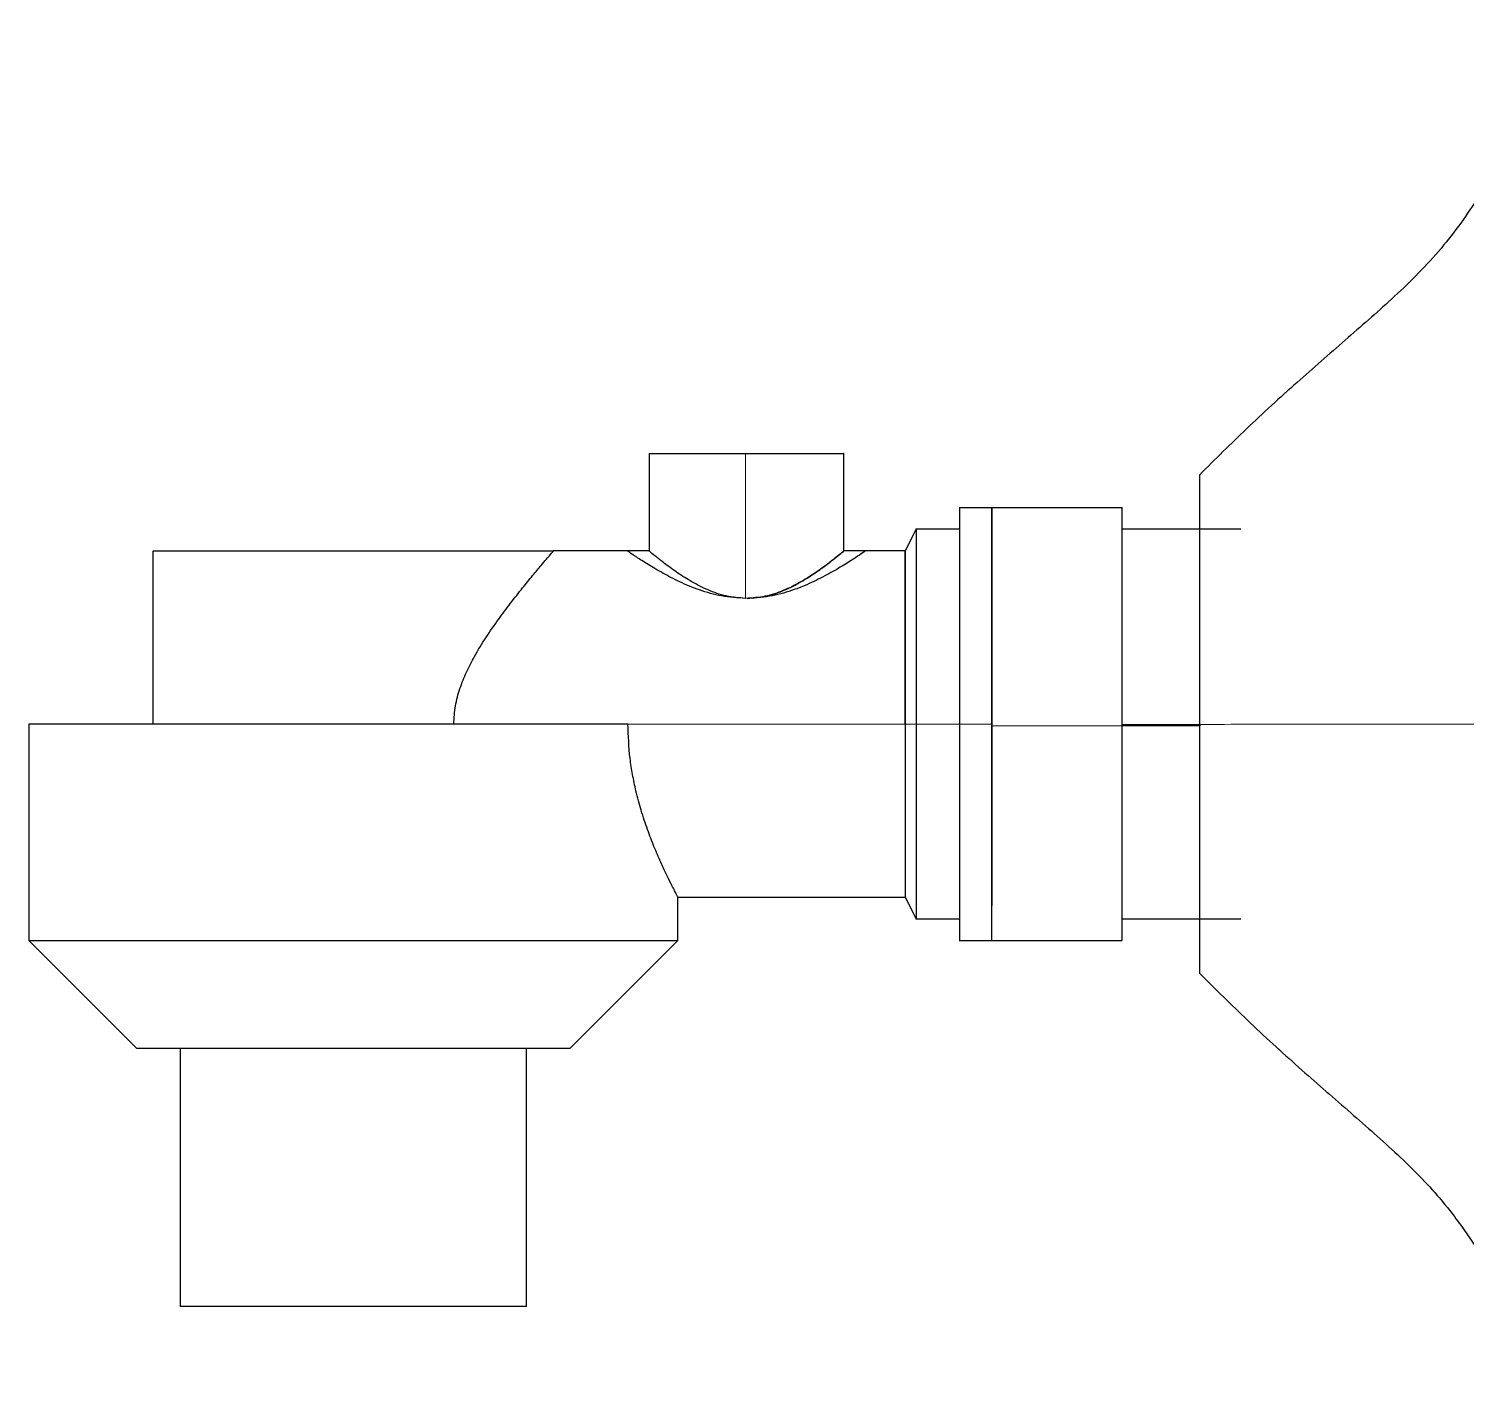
# Model space of a CAD drawing. Header units: millimetres. Extents: x 147 to 1155, y 137 to 770.
# Drawn here: x 814.1 to 946.9, y 611.9 to 736.8 of the extents above; entities that cross this region are included whole.
import ezdxf

# ---------------------------------------------------------------- set-up
doc = ezdxf.new("R2010")
doc.units = ezdxf.units.MM
doc.linetypes.add('SLD-Solid', pattern=[0])
doc.layers.add('CHEIA', color=7, linetype='Continuous')

msp = doc.modelspace()

# ---------------------------------------------------------------- linework, layer by layer
at = {"color": 8, "linetype": 'SLD-Solid', "lineweight": 18}
for p, q in [((880.344, 697.582), (880.344, 684.2)), ((869.469, 672.582), (895.091, 672.582)), ((895.091, 672.582), (896.091, 672.582)), ((896.091, 672.582), (900.091, 672.582)), ((900.091, 672.582), (903.091, 672.582)), ((915.12, 672.435), (903.091, 672.434))]:
    msp.add_line(p, q, dxfattribs=at)
msp.add_open_spline([(960.282, 672.59), (959.636, 672.59), (958.421, 672.59), (956.7, 672.59), (955.162, 672.59), (953.604, 672.589), (952.1, 672.589), (950.495, 672.589), (948.732, 672.588), (946.585, 672.588), (943.936, 672.587), (940.508, 672.587), (936.419, 672.586), (931.795, 672.585), (926.981, 672.588), (923.837, 672.548), (922.306, 672.528)], degree=3, knots=[0, 0, 0, 0, 0.0366036, 0.0687358, 0.0977221, 0.1257894, 0.1677111, 0.2214004, 0.2910673, 0.3627401, 0.4434384, 0.5329364, 0.6341783, 0.7501387, 0.8783071, 1, 1, 1, 1], dxfattribs=at)
at = {"layer": 'CHEIA', "color": 3}
for p, q in [((871.415, 697.587), (871.415, 688.582)), ((889.416, 688.575), (889.416, 697.587)), ((903.096, 692.582), (900.086, 692.582)), ((915.132, 692.582), (903.086, 692.582)), ((896.094, 690.587), (895.091, 688.582)), ((900.096, 690.582), (896.086, 690.582)), ((926.096, 690.582), (915.12, 690.582)), ((825.591, 672.582), (825.591, 688.582)), ((869.424, 688.582), (862.591, 688.582)), ((871.415, 688.582), (869.415, 688.582)), ((891.416, 688.582), (889.416, 688.582)), ((895.091, 688.582), (891.407, 688.582)), ((814.091, 672.582), (814.091, 652.582)), ((874.091, 656.582), (895.091, 656.582)), ((874.091, 652.582), (874.091, 656.582)), ((895.091, 656.582), (896.094, 654.577)), ((896.086, 654.582), (900.096, 654.582)), ((915.12, 654.582), (926.096, 654.582)), ((814.091, 652.582), (824.091, 642.582)), ((864.091, 642.582), (874.091, 652.582)), ((900.086, 652.582), (903.096, 652.582)), ((903.086, 652.582), (915.132, 652.582)), ((828.091, 642.582), (828.091, 618.744)), ((860.091, 618.744), (860.091, 642.582))]:
    msp.add_line(p, q, dxfattribs=at)
for points, knots in [([(1002.05, 736.849), (1002.031, 736.848), (1000.672, 736.784), (997.948, 736.484), (993.749, 736.02), (989.133, 735.369), (983.909, 734.544), (978.187, 733.585), (972.501, 732.629), (967.486, 731.837), (963.47, 731.33), (960.009, 730.99), (957.339, 730.807), (955.234, 730.269), (953.564, 729.386), (951.872, 727.473), (950.027, 724.513), (947.673, 720.572), (944.443, 716.088), (940.179, 711.919), (935.696, 708.027), (931.184, 704.079), (926.666, 699.971), (923.736, 697.052), (922.306, 695.628)], [0, 0, 0, 0, 0.00058939, 0.04281253, 0.08610061, 0.13345112, 0.18940499, 0.25245111, 0.31590081, 0.37075564, 0.41211767, 0.44313326, 0.48019466, 0.49605895, 0.51109642, 0.53885496, 0.57488699, 0.62100589, 0.68318116, 0.74801194, 0.80798748, 0.86995318, 0.93654395, 1, 1, 1, 1]), ([(871.428, 697.582), (871.538, 697.582), (871.707, 697.582), (872.804, 697.582), (873.953, 697.582), (875.386, 697.582), (877.472, 697.582), (879.213, 697.582), (880.344, 697.582)], [0, 0, 0, 0, 0.2356182, 0.3651727, 0.4974764, 0.6297802, 0.7593346, 1, 1, 1, 1]), ([(880.344, 697.582), (881.477, 697.582), (883.22, 697.582), (885.326, 697.582), (886.772, 697.582), (887.965, 697.582), (889.009, 697.582), (889.618, 697.582), (889.408, 697.582), (889.403, 697.582)], [0, 0, 0, 0, 0.2382603, 0.3665201, 0.4975016, 0.6284832, 0.7567429, 0.9950033, 1, 1, 1, 1]), ([(922.306, 672.528), (922.306, 674.036), (922.306, 677.053), (922.306, 681.409), (922.306, 685.422), (922.306, 688.947), (922.306, 691.831), (922.306, 694.01), (922.306, 695.252), (922.306, 695.772), (922.306, 695.626), (922.306, 695.624)], [0, 0, 0, 0, 0.124863, 0.2497263, 0.3745933, 0.4994553, 0.6243177, 0.7491819, 0.8740476, 0.9989125, 1, 1, 1, 1]), ([(900.091, 692.582), (900.091, 692.517), (900.091, 692.383), (900.091, 691.27), (900.091, 689.425), (900.091, 686.824), (900.091, 684.15), (900.091, 681.797), (900.091, 679.393), (900.091, 676.314), (900.091, 673.801), (900.091, 672.582)], [0, 0, 0, 0, 0.1164968, 0.2399717, 0.3685799, 0.4999174, 0.6312549, 0.6956332, 0.7600283, 0.8835032, 1, 1, 1, 1]), ([(903.091, 672.434), (903.091, 673.654), (903.091, 676.168), (903.091, 679.904), (903.091, 683.501), (903.091, 686.72), (903.091, 689.337), (903.091, 691.239), (903.091, 692.272), (903.091, 692.683), (903.091, 692.573), (903.091, 692.569)], [0, 0, 0, 0, 0.1159732, 0.2388932, 0.3669234, 0.4976706, 0.6284178, 0.7564481, 0.879368, 0.9953413, 1, 1, 1, 1]), ([(903.091, 692.582), (903.091, 692.517), (903.091, 692.383), (903.091, 691.27), (903.091, 689.425), (903.091, 686.824), (903.091, 683.626), (903.091, 680.042), (903.091, 676.314), (903.091, 673.801), (903.091, 672.582)], [0, 0, 0, 0, 0.116516, 0.2400113, 0.3686408, 0.5, 0.6313592, 0.7599887, 0.883484, 1, 1, 1, 1]), ([(915.12, 692.573), (915.12, 692.576), (915.12, 692.703), (915.12, 692.248), (915.12, 691.162), (915.12, 689.269), (915.12, 686.766), (915.12, 683.709), (915.12, 680.231), (915.12, 676.457), (915.12, 673.843), (915.12, 672.536)], [0, 0, 0, 0, 0.003061, 0.1276794, 0.2522982, 0.376916, 0.5015314, 0.6261469, 0.7507671, 0.8753837, 1, 1, 1, 1]), ([(896.091, 690.582), (896.091, 690.523), (896.091, 690.403), (896.091, 689.401), (896.091, 687.741), (896.091, 685.4), (896.091, 682.522), (896.091, 679.296), (896.091, 675.941), (896.091, 673.679), (896.091, 672.582)], [0, 0, 0, 0, 0.116516, 0.2400113, 0.3686408, 0.5, 0.6313592, 0.7599887, 0.883484, 1, 1, 1, 1]), ([(825.591, 688.582), (825.651, 688.582), (825.775, 688.582), (826.804, 688.582), (828.511, 688.582), (830.917, 688.582), (833.875, 688.582), (837.191, 688.582), (840.639, 688.582), (844.091, 688.582), (847.544, 688.582), (850.992, 688.582), (854.308, 688.582), (857.265, 688.582), (859.672, 688.582), (861.378, 688.582), (862.408, 688.582), (862.531, 688.582), (862.591, 688.582)], [0, 0, 0, 0, 0.058258, 0.1200057, 0.1843204, 0.25, 0.3156796, 0.3799943, 0.441742, 0.5, 0.558258, 0.6200057, 0.6843204, 0.75, 0.8156796, 0.8799943, 0.941742, 1, 1, 1, 1]), ([(853.378, 672.582), (853.409, 673.146), (853.471, 674.269), (853.915, 675.884), (854.529, 677.406), (855.343, 678.983), (856.352, 680.623), (857.495, 682.267), (858.646, 683.805), (859.718, 685.16), (860.679, 686.33), (861.419, 687.212), (861.948, 687.836), (862.448, 688.417), (862.534, 688.515), (862.591, 688.582)], [0, 0, 0, 0, 0.0624509, 0.1242224, 0.1863972, 0.2492921, 0.3308671, 0.4177247, 0.5014529, 0.5890322, 0.67089, 0.7523856, 0.8155063, 0.8758781, 1, 1, 1, 1]), ([(880.328, 684.2), (879.586, 684.25), (878.107, 684.348), (876.054, 684.952), (874.228, 685.712), (872.623, 686.555), (871.266, 687.359), (870.226, 688.032), (869.54, 688.494), (869.462, 688.549), (869.424, 688.575)], [0, 0, 0, 0, 0.1247435, 0.2485161, 0.3727685, 0.4962045, 0.6235255, 0.7512575, 0.8781677, 1, 1, 1, 1]), ([(880.344, 684.2), (879.735, 684.249), (878.514, 684.347), (876.838, 684.958), (875.35, 685.718), (874.042, 686.554), (872.934, 687.353), (872.083, 688.027), (871.518, 688.496), (871.454, 688.55), (871.422, 688.576)], [0, 0, 0, 0, 0.1228575, 0.2463524, 0.3718508, 0.4970986, 0.6258957, 0.7540006, 0.8798344, 1, 1, 1, 1]), ([(891.407, 688.575), (891.41, 688.577), (891.487, 688.63), (891.207, 688.436), (890.551, 687.996), (889.464, 687.295), (888.088, 686.488), (886.463, 685.646), (884.62, 684.899), (882.553, 684.316), (881.072, 684.239), (880.328, 684.2)], [0, 0, 0, 0, 0.0050865, 0.1307224, 0.2564054, 0.3828858, 0.5089896, 0.6312125, 0.7540457, 0.8763969, 1, 1, 1, 1]), ([(880.488, 684.2), (881.097, 684.249), (882.317, 684.347), (883.994, 684.958), (885.481, 685.718), (886.79, 686.554), (887.897, 687.352), (888.754, 688.031), (889.301, 688.486), (889.481, 688.635), (889.271, 688.46), (888.697, 687.984), (887.817, 687.29), (886.691, 686.486), (885.367, 685.653), (883.866, 684.904), (882.176, 684.315), (880.954, 684.238), (880.344, 684.2)], [0, 0, 0, 0, 0.06115382, 0.12262493, 0.18509334, 0.24743698, 0.31154732, 0.37531308, 0.43794844, 0.50010242, 0.56223525, 0.62493387, 0.68875555, 0.75291098, 0.81524209, 0.87755324, 0.93884627, 1, 1, 1, 1]), ([(895.091, 672.582), (895.091, 673.557), (895.091, 675.568), (895.091, 678.55), (895.091, 681.417), (895.091, 683.976), (895.091, 686.054), (895.091, 687.54), (895.091, 688.397), (895.091, 688.671), (895.091, 688.397), (895.091, 687.54), (895.091, 686.054), (895.091, 683.976), (895.091, 681.417), (895.091, 678.55), (895.091, 675.568), (895.091, 673.557), (895.091, 672.582)], [0, 0, 0, 0, 0.058258, 0.1200057, 0.1843204, 0.25, 0.3156796, 0.3799943, 0.441742, 0.5, 0.558258, 0.6200057, 0.6843204, 0.75, 0.8156796, 0.8799943, 0.941742, 1, 1, 1, 1]), ([(869.469, 672.582), (868.563, 672.582), (866.726, 672.582), (863.18, 672.582), (859.116, 672.582), (855.118, 672.582), (851.466, 672.582), (848.292, 672.582), (844.666, 672.582), (840.55, 672.582), (835.966, 672.582), (831.422, 672.582), (827.089, 672.582), (823.166, 672.582), (819.83, 672.582), (817.208, 672.582), (815.383, 672.582), (814.287, 672.582), (814.156, 672.582), (814.091, 672.582)], [0, 0, 0, 0, 0.061378, 0.1244936, 0.1885621, 0.2527244, 0.2949969, 0.336776, 0.378001, 0.4360152, 0.4960448, 0.558612, 0.6230254, 0.688453, 0.7539805, 0.8186854, 0.8817122, 0.9423359, 1, 1, 1, 1]), ([(874.091, 656.582), (874.083, 656.597), (874.066, 656.627), (873.936, 656.873), (873.732, 657.262), (873.431, 657.853), (873.017, 658.689), (872.479, 659.839), (871.888, 661.213), (871.264, 662.824), (870.692, 664.548), (870.223, 666.274), (869.887, 667.89), (869.564, 669.933), (869.507, 671.516), (869.469, 672.582)], [0, 0, 0, 0, 0.0617588, 0.1247936, 0.1859446, 0.2495651, 0.330432, 0.4104428, 0.5001424, 0.5837686, 0.6710634, 0.7510513, 0.8151211, 0.8756057, 1, 1, 1, 1]), ([(895.091, 672.582), (895.091, 671.606), (895.091, 669.595), (895.091, 666.614), (895.091, 663.746), (895.091, 661.188), (895.091, 659.107), (895.091, 657.631), (895.091, 656.74), (895.091, 656.633), (895.091, 656.582)], [0, 0, 0, 0, 0.116516, 0.2400113, 0.3686408, 0.5, 0.6313592, 0.7599887, 0.883484, 1, 1, 1, 1]), ([(896.091, 672.582), (896.091, 671.484), (896.091, 669.222), (896.091, 665.868), (896.091, 662.641), (896.091, 659.764), (896.091, 657.422), (896.091, 655.762), (896.091, 654.76), (896.091, 654.64), (896.091, 654.582)], [0, 0, 0, 0, 0.11651603, 0.24001133, 0.36864081, 0.5, 0.63135919, 0.75998867, 0.88348397, 1, 1, 1, 1]), ([(900.091, 672.582), (900.091, 671.362), (900.091, 668.849), (900.091, 665.121), (900.091, 661.537), (900.091, 658.339), (900.091, 656.167), (900.091, 654.792), (900.091, 653.702), (900.091, 652.779), (900.091, 652.646), (900.091, 652.582)], [0, 0, 0, 0, 0.1164968, 0.2399717, 0.3685799, 0.4999174, 0.6312549, 0.6956332, 0.7600283, 0.8835032, 1, 1, 1, 1]), ([(903.091, 672.582), (903.091, 671.361), (903.091, 668.848), (903.091, 665.125), (903.091, 661.523), (903.091, 658.394), (903.091, 656.464), (903.091, 655.826), (903.091, 655.819)], [0, 0, 0, 0, 0.1840815, 0.3791895, 0.5824089, 0.7899408, 0.9974728, 1, 1, 1, 1]), ([(903.091, 652.594), (903.091, 652.649), (903.091, 652.764), (903.091, 653.839), (903.091, 655.657), (903.091, 658.235), (903.091, 661.413), (903.091, 664.984), (903.091, 668.703), (903.091, 671.215), (903.091, 672.434)], [0, 0, 0, 0, 0.1123614, 0.2364374, 0.3656718, 0.4976487, 0.6296256, 0.75886, 0.882936, 1, 1, 1, 1]), ([(915.12, 672.536), (915.86, 672.536), (917.356, 672.535), (919.921, 672.533), (921.405, 672.53), (922.306, 672.528)], [0, 0, 0, 0, 0.2779817, 0.5615596, 1, 1, 1, 1]), ([(915.12, 672.536), (915.12, 672.517), (915.12, 672.483), (915.12, 672.45), (915.12, 672.435)], [0, 0, 0, 0, 0.56, 1, 1, 1, 1]), ([(922.306, 672.43), (922.182, 672.431), (921.448, 672.435), (919.819, 672.441), (917.521, 672.447), (915.915, 672.447), (915.12, 672.448)], [0, 0, 0, 0, 0.0639465, 0.3780611, 0.6921758, 1, 1, 1, 1]), ([(922.306, 672.412), (921.756, 672.416), (920.644, 672.423), (918.222, 672.432), (916.292, 672.434), (915.12, 672.435)], [0, 0, 0, 0, 0.2779817, 0.5615596, 1, 1, 1, 1]), ([(915.12, 672.435), (915.12, 671.127), (915.12, 668.51), (915.12, 664.742), (915.12, 661.277), (915.12, 658.244), (915.12, 655.762), (915.12, 653.938), (915.12, 652.789), (915.12, 652.659), (915.12, 652.595)], [0, 0, 0, 0, 0.125585, 0.2511716, 0.3767598, 0.5023449, 0.627929, 0.7535168, 0.8791043, 1, 1, 1, 1]), ([(922.306, 672.528), (922.306, 672.506), (922.306, 672.468), (922.306, 672.429), (922.306, 672.412)], [0, 0, 0, 0, 0.55778172, 1, 1, 1, 1]), ([(922.306, 649.544), (922.306, 649.622), (922.306, 649.779), (922.306, 651.114), (922.306, 653.221), (922.306, 656.081), (922.306, 659.573), (922.306, 663.561), (922.306, 667.896), (922.306, 670.907), (922.306, 672.412)], [0, 0, 0, 0, 0.1226297, 0.2479694, 0.3733097, 0.4986458, 0.6239834, 0.7493238, 0.8746627, 1, 1, 1, 1]), ([(814.091, 652.582), (814.189, 652.582), (814.389, 652.582), (816.058, 652.582), (818.826, 652.582), (822.728, 652.582), (827.524, 652.582), (832.901, 652.582), (838.493, 652.582), (844.091, 652.582), (849.69, 652.582), (855.281, 652.582), (860.658, 652.582), (865.455, 652.582), (869.357, 652.582), (872.124, 652.582), (873.794, 652.582), (873.994, 652.582), (874.091, 652.582)], [0, 0, 0, 0, 0.058258, 0.1200057, 0.1843204, 0.25, 0.3156796, 0.3799943, 0.441742, 0.5, 0.558258, 0.6200057, 0.6843204, 0.75, 0.8156796, 0.8799943, 0.941742, 1, 1, 1, 1]), ([(922.306, 649.535), (923.764, 648.084), (926.747, 645.114), (931.347, 640.938), (935.936, 636.93), (940.319, 633.116), (943.993, 629.494), (946.722, 625.945), (948.724, 622.848), (950.455, 619.943), (952.038, 617.48), (953.629, 615.742), (955.383, 614.817), (957.269, 614.405), (959.593, 614.194), (962.138, 613.97), (965.03, 613.644), (968.392, 613.183), (972.14, 612.59), (974.777, 612.148), (976.05, 611.934)], [0, 0, 0, 0, 0.0892296, 0.1826866, 0.2695084, 0.3536058, 0.4348663, 0.4928307, 0.5474598, 0.5948614, 0.6394922, 0.6746539, 0.6954025, 0.724483, 0.7577249, 0.7967081, 0.8353467, 0.8839959, 0.9439753, 1, 1, 1, 1]), ([(864.091, 642.582), (864.026, 642.582), (863.893, 642.582), (862.78, 642.582), (860.935, 642.582), (858.334, 642.582), (855.136, 642.582), (851.551, 642.582), (847.824, 642.582), (844.091, 642.582), (840.359, 642.582), (836.631, 642.582), (833.047, 642.582), (829.849, 642.582), (827.248, 642.582), (825.403, 642.582), (824.29, 642.582), (824.156, 642.582), (824.091, 642.582)], [0, 0, 0, 0, 0.058258, 0.1200057, 0.1843204, 0.25, 0.3156796, 0.3799943, 0.441742, 0.5, 0.558258, 0.6200057, 0.6843204, 0.75, 0.8156796, 0.8799943, 0.941742, 1, 1, 1, 1]), ([(860.091, 618.744), (860.039, 618.744), (859.933, 618.744), (859.042, 618.744), (857.566, 618.744), (855.485, 618.744), (852.927, 618.744), (850.059, 618.744), (847.077, 618.744), (844.091, 618.744), (841.105, 618.744), (838.123, 618.744), (835.256, 618.744), (832.698, 618.744), (830.616, 618.744), (829.14, 618.744), (828.25, 618.744), (828.143, 618.744), (828.091, 618.744)], [0, 0, 0, 0, 0.058258, 0.1200057, 0.1843204, 0.25, 0.3156796, 0.3799943, 0.441742, 0.5, 0.558258, 0.6200057, 0.6843204, 0.75, 0.8156796, 0.8799943, 0.941742, 1, 1, 1, 1])]:
    msp.add_open_spline(points, degree=3, knots=knots, dxfattribs=at)

doc.saveas('drawing.dxf')
